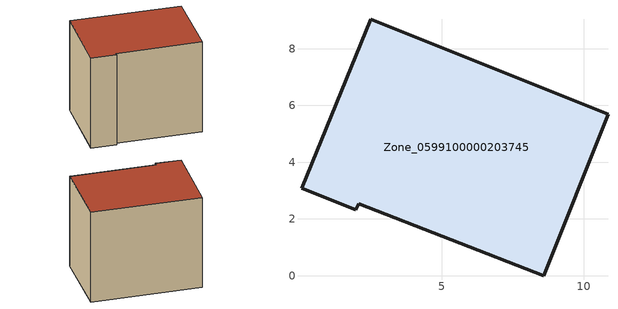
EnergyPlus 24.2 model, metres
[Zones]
Zone_0599100000203745
 floor ground (C_G): 8.59,0 2.08,2.54 1.98,2.33 0.07,3.09 2.51,9.04 10.86,5.69 z0
 wall outside (C_F): 2.08,2.54 8.59,0 10.86,5.69 2.51,9.04 0.07,3.09 1.98,2.33 2.08,2.54 z0:7.9
 roof outside (C_R): 2.51,9.04 0.07,3.09 1.98,2.33 2.08,2.54 8.59,0 10.86,5.69 z7.9
[BUILDING]
Pand.0599100000203745: North Axis=0; Terrain=City; Loads Convergence Tolerance Value=0.04; Temperature Convergence Tolerance Value=0.4; Solar Distribution=FullExterior; Maximum Number of Warmup Days=25; Minimum Number of Warmup Days=1
[Site:Location]
Rotterdam.The.Hague.AP_ZH_NLD Design_Conditions: Latitude=51.96; Longitude=4.45; Time Zone=1; Elevation=-4.5
[SITE:GROUNDTEMPERATURE:BUILDINGSURFACE]
18, 18, 18, 18, 18, 18, 18, 18, 18, 18, 18, 18
[MATERIAL] Thermal Absorptance=0.9; Solar Absorptance=0.7; Visible Absorptance=0.7
Name | Roughness | Thickness | Conductivity | Density | Specific Heat
G.TI.1975-1991 | MediumSmooth | 0.15 | 0.288461 | 540 | 1210
F.TI.1975-1991 | Rough | 0.3 | 0.230769 | 1920 | 840
R.TI.1975-1991 | MediumRough | 0.2 | 0.153846 | 1500 | 1000
[CONSTRUCTION]
C_G: G.TI.1975-1991
C_F: F.TI.1975-1991
C_R: R.TI.1975-1991
[ZONE]
Zone_0599100000203745: Type=1; Multiplier=1; Ceiling Height=Autocalculate; Volume=Autocalculate; Floor Area=autocalculate; Part of Total Floor Area=Yes
[ZONEINFILTRATION:DESIGNFLOWRATE]
Infil_Zone_0599100000203745: Zone or ZoneList or Space or SpaceList=Zone_0599100000203745; Schedule=AlwaysOn; Design Flow Rate Calculation Method=Flow/Area; Flow Rate per Floor Area=0.003; Constant Term Coefficient=1; Temperature Term Coefficient=0; Velocity Term Coefficient=0; Velocity Squared Term Coefficient=0
[HVACTEMPLATE:ZONE:IDEALLOADSAIRSYSTEM]
Zone_0599100000203745: Maximum Heating Supply Air Temperature=50; Minimum Cooling Supply Air Temperature=13; Maximum Heating Supply Air Humidity Ratio=0.0156; Minimum Cooling Supply Air Humidity Ratio=0.0077; Heating Limit=NoLimit; Cooling Limit=NoLimit; Dehumidification Control Type=ConstantSensibleHeatRatio; Cooling Sensible Heat Ratio=0.7; Dehumidification Setpoint=60; Humidification Control Type=None; Humidification Setpoint=30; Outdoor Air Method=None; Outdoor Air Flow Rate per Person=0.00944; Outdoor Air Flow Rate per Zone Floor Area=0; Outdoor Air Flow Rate per Zone=0; Demand Controlled Ventilation Type=None; Outdoor Air Economizer Type=NoEconomizer; Heat Recovery Type=None; Sensible Heat Recovery Effectiveness=0.7; Latent Heat Recovery Effectiveness=0.65
[ZONECONTROL:THERMOSTAT]
ThermostatControl_Zone_0599100000203745: Zone or ZoneList=Zone_0599100000203745; Control Type Schedule=DualSetpointControlType; Control 1=Thermostat_Zone_0599100000203745; Temperature Difference Between Cutout And Setpoint=0
[THERMOSTATSETPOINT:DUALSETPOINT]
Thermostat_Zone_0599100000203745: Heating Setpoint Temperature Schedule=HeatingSetpoint_Zone_0599100000203745; Cooling Setpoint Temperature Schedule=CoolingSetpoint_Zone_0599100000203745
[SCHEDULE:COMPACT]
HeatingSetpoint_Zone_0599100000203745: Through: 12/31, For: AllDays, Until: 24:00, 21
CoolingSetpoint_Zone_0599100000203745: Through: 12/31, For: AllDays, Until: 24:00, 24
DualSetpointControlType: Through: 12/31, For: AllDays, Until: 24:00, 4
AlwaysOn: Through: 12/31, For: AllDays, Until: 24:00, 1
